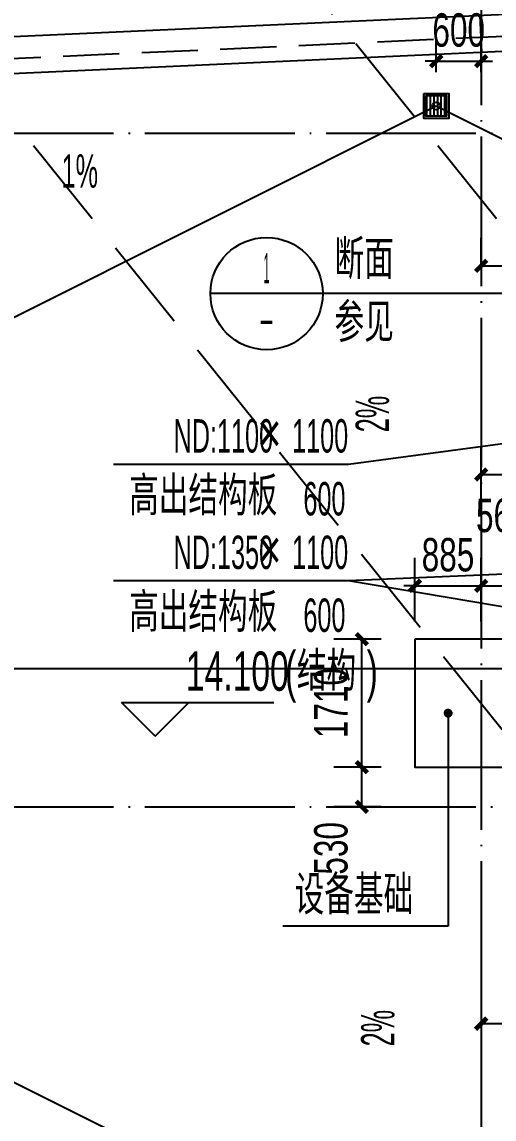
# Model space of a CAD drawing. Extents: x -409435 to 356702, y -107829 to 330904.
# Drawn here: x 71267 to 77572, y 270828 to 285486 of the extents above; entities that cross this region are included whole.
import ezdxf
from ezdxf.enums import TextEntityAlignment as Align
from ezdxf.xclip import XClip

# ---------------------------------------------------------------- set-up
doc = ezdxf.new("R2010")
doc.units = 0
doc.header["$LTSCALE"] = 1000
doc.header["$MEASUREMENT"] = 0
doc.header["$XCLIPFRAME"] = 0
for name, pattern in [('104-14# 核心筒$0$DOTE', [2.42, 2, -0.2, 0.02, -0.2]), ('109-34 轴网$0$L1$0$$AUDIT_BAD_LTYPE1', [0]), ('X-104 14#平面$0$DASH', [0.35, 0.25, -0.1])]:
    doc.linetypes.add(name, pattern=pattern)
for name, color, linetype in [('01-标注_尺寸', 124, 'Continuous'), ('01-标注_符号', 200, 'Continuous'), ('02-TEXT_标注', 130, 'Continuous'), ('104-14# 核心筒$0$A_AXIS-轴线', 36, '104-14# 核心筒$0$DOTE'), ('X-104 14#平面$0$01-标注_标高', 200, 'Continuous'), ('X-104 14#平面$0$02-TEXT_标注', 130, 'Continuous'), ('X-104 14#平面$0$A-O_分水线', 127, 'Continuous'), ('X-104 14#平面$0$A-O_屋面', 201, 'Continuous'), ('X-104 14#平面$0$A-O_散水', 134, 'Continuous'), ('X-104 14#平面$0$A-TECH_结构', 21, 'Continuous')]:
    doc.layers.add(name, color=color, linetype=linetype)
doc.styles.add('_TCH_DIM', font='ros.shx', dxfattribs={"width": 0.8, "height": 2, "bigfont": 'jd.shx'})
doc.styles.add('_TCH_DIM_T3', font='ros.shx', dxfattribs={"width": 0.705882, "bigfont": 'jd.shx'})
doc.styles.add('_TCH_LABEL', font='ros.shx', dxfattribs={"width": 0.8, "bigfont": 'jd.shx'})
doc.styles.add('X-104 14#平面$0$_TCH_DIM', font='ros.shx', dxfattribs={"width": 0.8, "bigfont": 'jd.shx'})
doc.dimstyles.new('_TCH_ARCH&&150', dxfattribs={"dimtxt": 446.25, "dimasz": 150, "dimexe": 375, "dimexo": 450, "dimgap": 189.375, "dimtad": 1, "dimdec": 0, "dimzin": 0, "dimdsep": 46, "dimtxsty": '_TCH_DIM_T3', "dimblk": 'ARCHTICK', "dimcen": 0.09, "dimclrt": 7, "dimazin": 2, "dimtfac": 1, "dimtdec": 0, "dimtix": 1, "dimtmove": 2, "dimatfit": 3, "dimfxl": 0, "dimtolj": 1, "dimtzin": 0, "dimarcsym": 0})

# ---------------------------------------------------------------- blocks, each defined once
blk = doc.blocks.new('104-14# 核心筒')
at = {"layer": '104-14# 核心筒$0$A_AXIS-轴线'}
for p, q in [((77400, 317833.6), (77400, 259754.9)), ((-9370.1, 284000), (120259.9, 284000)), ((-9370.1, 275000), (120259.9, 275000))]:
    blk.add_line(p, q, dxfattribs=at)
blk = doc.blocks.new('X-104 14#平面$0$0000')
for p, q in [((26400, 10834), (35400, 15334)), ((27000, 7817), (42800, 7817))]:
    blk.add_line(p, q)
for points in [[(35400, 15334), (42800, 11634)], [(26400, 3971), (35400, -529)]]:
    blk.add_lwpolyline(points)
blk = doc.blocks.new('X-104 14#平面$0$jtkjuyriuy')
h = blk.add_hatch()
h.set_pattern_fill('ANSI31', color=8, scale=30, angle=45)
h.set_pattern_definition([(90, (0, 0), (-47.625, 1e-14), [])])
h.paths.add_polyline_path([(-138, 138), (138, 138), (138, -138), (-138, -138)])
for points in [[(-168, 168), (168, 168), (168, -168), (-168, -168)], [(-138, 138), (138, 138), (138, -138), (-138, -138)]]:
    blk.add_lwpolyline(points, close=True)
blk = doc.blocks.new('X-104 14#平面$0$ddddllll')
at = {"layer": 'X-104 14#平面$0$A-O_分水线'}
blk.add_blockref('X-104 14#平面$0$jtkjuyriuy', (52500, 15034), dxfattribs=at)
blk = doc.blocks.new('X-104 14#平面$0$000003333')
blk.add_circle((76800, 284363), 50)
blk = doc.blocks.new('X-104 14#平面')
at = {"layer": 'X-104 14#平面$0$01-标注_标高'}
for p, q in [((73047, 275942.6), (72597, 276392.6)), ((72597, 276392.6), (74631.8, 276392.6)), ((73047, 275942.6), (73497, 276392.6))]:
    blk.add_line(p, q, dxfattribs=at)
at = {"layer": 'X-104 14#平面$0$02-TEXT_标注', "linetype": 'X-104 14#平面$0$DASH', "ltscale": 5}
for points in [[(58275.9, 300210.3), (81600, 271150)], [(63675.9, 300210.3), (87000, 271150)]]:
    blk.add_lwpolyline(points, dxfattribs=at)
at = {"layer": 'X-104 14#平面$0$A-O_屋面'}
blk.add_lwpolyline([(82349.8, 264577.4), (83499.8, 267565.9), (52926.6, 266284.7), (53491, 268939.8), (17309.3, 268308.2), (22065.4, 284894.6), (62738.3, 285920), (62307.5, 284891.2), (92265.6, 286255.1), (99426.9, 312025), (120741.8, 306094.6), (117562.9, 278400.5), (119297.3, 278014.5), (109062.3, 262867.9), (82417.6, 264753.6)], dxfattribs=at)
blk.add_lwpolyline([(83126.9, 265204.7), (108809.6, 263387.1), (118471.8, 277685.9), (117014.8, 278010.2), (120196.4, 305727.4), (99774.7, 311409.3), (92650.5, 285772.1), (61541.2, 284355.8), (61978.8, 285400.7), (22444.8, 284404), (17976.2, 268819.9), (54110.7, 269450.7), (53549.7, 266811.2), (84240.1, 268097.3)], close=True, dxfattribs=at)
at = {"layer": 'X-104 14#平面$0$A-O_屋面', "color": 1}
blk.add_lwpolyline([(77409.1, 285078.2), (77386.4, 285577.7)], dxfattribs=at)
at = {"layer": 'X-104 14#平面$0$A-O_散水'}
blk.add_lwpolyline([(76514.8, 277240), (76514.8, 275530), (77964.8, 275530), (77964.8, 277240)], close=True, dxfattribs=at)
at = {"layer": 'X-104 14#平面$0$A-TECH_结构', "linetype": 'X-104 14#平面$0$DASH', "ltscale": 3}
blk.add_lwpolyline([(82843.2, 265024.2), (82843.2, 265024.2), (108910.7, 263179.4), (118802, 277817.3), (117234.1, 278166.3), (120414.6, 305874.3), (99635.5, 311655.6), (92496.6, 285965.3), (61847.8, 284570), (62282.6, 285608.4), (22293, 284600.3), (17709.4, 268615.2), (53862.8, 269246.3), (53300.5, 266600.6), (83944, 267884.8), (82843.2, 265024.2), (82843.2, 265024.2)], dxfattribs=at)
ref = blk.add_blockref('104-14# 核心筒', (0, 0))
XClip(ref).set_block_clipping_path([(-38664.3623821461, -25500), (139216.5485069363, 330900)])
for name, p in [('X-104 14#平面$0$ddddllll', (24300, 269328.8)), ('X-104 14#平面$0$000003333', (0, 0))]:
    blk.add_blockref(name, p)
at = {"layer": 'X-104 14#平面$0$A-O_分水线'}
blk.add_blockref('X-104 14#平面$0$0000', (41400, 269028.8), dxfattribs=at)
at = {"layer": 'X-104 14#平面$0$02-TEXT_标注', "style": 'X-104 14#平面$0$_TCH_DIM'}
for s, height, width, p in [('14.100', 525, 0.64, (73455.6, 276550.1)), ('(', 525, 0.64, (74781.8, 276550.1)), ('结构', 520.93, 0.8, (74938.6, 276550.1)), (')', 525, 0.64, (75869.8, 276550.1))]:
    blk.add_text(s, height=height, dxfattribs=dict(at, width=width)).set_placement(p)
blk = doc.blocks.new('_ArchTick')
at = {"color": 0, "linetype": 'ByBlock', "const_width": 0.4}
blk.add_lwpolyline([(-0.5, -0.5), (0.5, 0.5)], dxfattribs=at)
blk = doc.blocks.new('*D2010')
at = {"layer": '01-标注_尺寸', "color": 0, "lineweight": -2, "transparency": 16777216}
for p, q in [((76065, 275530), (75432, 275530)), ((75807, 275000), (75807, 275530)), ((76065, 275000), (75432, 275000))]:
    blk.add_line(p, q, dxfattribs=at)
at = {"layer": 'Defpoints', "color": 0, "transparency": 16777216}
for p in [(75807, 275530), (76515, 275530), (76515, 275000)]:
    blk.add_point(p, dxfattribs=at)
at = {"layer": '01-标注_尺寸', "color": 0, "lineweight": -2, "transparency": 16777216, "xscale": 150, "yscale": 150, "zscale": 150}
for p, rotation in [((75807, 275530), 90), ((75807, 275000), 270)]:
    blk.add_blockref('_ArchTick', p, dxfattribs=dict(at, rotation=rotation))
at = {"layer": '01-标注_尺寸', "color": 7, "transparency": 16777216, "insert": (75395, 274445), "char_height": 446.2, "attachment_point": 5, "rotation": 90, "style": '_TCH_DIM_T3'}
blk.add_mtext('\\A1;530', dxfattribs=at)
blk = doc.blocks.new('*D2011')
at = {"layer": '01-标注_尺寸', "color": 0, "lineweight": -2, "transparency": 16777216}
for p, q in [((76065, 277240), (75432, 277240)), ((75807, 275530), (75807, 277240)), ((76065, 275530), (75432, 275530))]:
    blk.add_line(p, q, dxfattribs=at)
at = {"layer": 'Defpoints', "color": 0, "transparency": 16777216}
for p in [(75807, 277240), (76515, 277240), (76515, 275530)]:
    blk.add_point(p, dxfattribs=at)
at = {"layer": '01-标注_尺寸', "color": 0, "lineweight": -2, "transparency": 16777216, "xscale": 150, "yscale": 150, "zscale": 150}
for p, rotation in [((75807, 277240), 90), ((75807, 275530), 270)]:
    blk.add_blockref('_ArchTick', p, dxfattribs=dict(at, rotation=rotation))
at = {"layer": '01-标注_尺寸', "color": 7, "transparency": 16777216, "insert": (75395, 276385), "char_height": 446.2, "attachment_point": 5, "rotation": 90, "style": '_TCH_DIM_T3'}
blk.add_mtext('\\A1;1710', dxfattribs=at)
blk = doc.blocks.new('*D2014')
at = {"layer": '01-标注_尺寸', "color": 0, "lineweight": -2, "transparency": 16777216}
for p, q in [((77400, 277475), (77400, 278328)), ((77965, 277475), (77965, 278328)), ((77400, 277953), (77965, 277953))]:
    blk.add_line(p, q, dxfattribs=at)
at = {"layer": 'Defpoints', "color": 0, "transparency": 16777216}
for p in [(77965, 277953), (77400, 277025), (77965, 277025)]:
    blk.add_point(p, dxfattribs=at)
at = {"layer": '01-标注_尺寸', "color": 0, "lineweight": -2, "transparency": 16777216, "xscale": 150, "yscale": 150, "zscale": 150, "rotation": 180}
blk.add_blockref('_ArchTick', (77400, 277953), dxfattribs=at)
at = {"layer": '01-标注_尺寸', "color": 0, "lineweight": -2, "transparency": 16777216, "xscale": 150, "yscale": 150, "zscale": 150}
blk.add_blockref('_ArchTick', (77965, 277953), dxfattribs=at)
at = {"layer": '01-标注_尺寸', "color": 7, "transparency": 16777216, "insert": (77682, 278890), "char_height": 446.2, "attachment_point": 5, "style": '_TCH_DIM_T3'}
blk.add_mtext('\\A1;565', dxfattribs=at)
blk = doc.blocks.new('*D2015')
at = {"layer": '01-标注_尺寸', "color": 0, "lineweight": -2, "transparency": 16777216}
for p, q in [((76515, 277475), (76515, 278328)), ((77400, 277475), (77400, 278328)), ((76515, 277953), (76365, 277953)), ((76515, 277953), (77400, 277953)), ((77400, 277953), (77550, 277953))]:
    blk.add_line(p, q, dxfattribs=at)
at = {"layer": 'Defpoints', "color": 0, "transparency": 16777216}
for p in [(77400, 277953), (76515, 277025), (77400, 277025)]:
    blk.add_point(p, dxfattribs=at)
at = {"layer": '01-标注_尺寸', "color": 0, "lineweight": -2, "transparency": 16777216, "xscale": 150, "yscale": 150, "zscale": 150}
blk.add_blockref('_ArchTick', (76515, 277953), dxfattribs=at)
at = {"layer": '01-标注_尺寸', "color": 0, "lineweight": -2, "transparency": 16777216, "xscale": 150, "yscale": 150, "zscale": 150, "rotation": 180}
blk.add_blockref('_ArchTick', (77400, 277953), dxfattribs=at)
at = {"layer": '01-标注_尺寸', "color": 7, "transparency": 16777216, "insert": (76957, 278365), "char_height": 446.2, "attachment_point": 5, "style": '_TCH_DIM_T3'}
blk.add_mtext('\\A1;885', dxfattribs=at)
blk = doc.blocks.new('*D2035')
at = {"layer": '01-标注_尺寸', "color": 0, "lineweight": -2, "transparency": 16777216}
for p, q in [((77400, 282250), (77400, 282603)), ((78910, 282250), (78910, 282603)), ((77400, 282228), (78910, 282228))]:
    blk.add_line(p, q, dxfattribs=at)
at = {"layer": 'Defpoints', "color": 0, "transparency": 16777216}
for p in [(78910, 282228), (77400, 281800), (78910, 281800)]:
    blk.add_point(p, dxfattribs=at)
at = {"layer": '01-标注_尺寸', "color": 0, "lineweight": -2, "transparency": 16777216, "xscale": 150, "yscale": 150, "zscale": 150, "rotation": 180}
blk.add_blockref('_ArchTick', (77400, 282228), dxfattribs=at)
at = {"layer": '01-标注_尺寸', "color": 0, "lineweight": -2, "transparency": 16777216, "xscale": 150, "yscale": 150, "zscale": 150}
blk.add_blockref('_ArchTick', (78910, 282228), dxfattribs=at)
at = {"layer": '01-标注_尺寸', "color": 7, "transparency": 16777216, "insert": (78155, 282641), "char_height": 446.2, "attachment_point": 5, "style": '_TCH_DIM_T3'}
blk.add_mtext('\\A1;1510', dxfattribs=at)
blk = doc.blocks.new('*D2036')
at = {"layer": '01-标注_尺寸', "color": 0, "lineweight": -2, "transparency": 16777216}
for p, q in [((77400, 279061), (77400, 279814)), ((81800, 279061), (81800, 279814)), ((77400, 279439), (81800, 279439))]:
    blk.add_line(p, q, dxfattribs=at)
at = {"layer": 'Defpoints', "color": 0, "transparency": 16777216}
for p in [(81800, 279439), (77400, 278611), (81800, 278611)]:
    blk.add_point(p, dxfattribs=at)
at = {"layer": '01-标注_尺寸', "color": 0, "lineweight": -2, "transparency": 16777216, "xscale": 150, "yscale": 150, "zscale": 150, "rotation": 180}
blk.add_blockref('_ArchTick', (77400, 279439), dxfattribs=at)
at = {"layer": '01-标注_尺寸', "color": 0, "lineweight": -2, "transparency": 16777216, "xscale": 150, "yscale": 150, "zscale": 150}
blk.add_blockref('_ArchTick', (81800, 279439), dxfattribs=at)
at = {"layer": '01-标注_尺寸', "color": 7, "transparency": 16777216, "insert": (79600, 279851), "char_height": 446.2, "attachment_point": 5, "style": '_TCH_DIM_T3'}
blk.add_mtext('\\A1;4400', dxfattribs=at)
blk = doc.blocks.new('*D2082')
at = {"layer": '01-标注_尺寸', "color": 0, "lineweight": -2, "transparency": 16777216}
for p, q in [((76800, 284813), (76800, 285337)), ((77400, 284813), (77400, 285337)), ((76800, 284962), (76650, 284962)), ((76800, 284962), (77400, 284962)), ((77400, 284962), (77550, 284962))]:
    blk.add_line(p, q, dxfattribs=at)
at = {"layer": 'Defpoints', "color": 0, "transparency": 16777216}
for p in [(77400, 284962), (76800, 284363), (77400, 284363)]:
    blk.add_point(p, dxfattribs=at)
at = {"layer": '01-标注_尺寸', "color": 0, "lineweight": -2, "transparency": 16777216, "xscale": 150, "yscale": 150, "zscale": 150}
blk.add_blockref('_ArchTick', (76800, 284962), dxfattribs=at)
at = {"layer": '01-标注_尺寸', "color": 0, "lineweight": -2, "transparency": 16777216, "xscale": 150, "yscale": 150, "zscale": 150, "rotation": 180}
blk.add_blockref('_ArchTick', (77400, 284962), dxfattribs=at)
at = {"layer": '01-标注_尺寸', "color": 7, "transparency": 16777216, "insert": (77100, 285375), "char_height": 446.2, "attachment_point": 5, "style": '_TCH_DIM_T3'}
blk.add_mtext('\\A1;600', dxfattribs=at)
blk = doc.blocks.new('*D2085')
at = {"layer": '01-标注_尺寸', "color": 0, "lineweight": -2, "transparency": 16777216}
for p, q in [((77400, 273340), (77400, 271728)), ((79190, 273340), (79190, 271728)), ((77400, 272103), (79190, 272103))]:
    blk.add_line(p, q, dxfattribs=at)
at = {"layer": 'Defpoints', "color": 0, "transparency": 16777216}
for p in [(77400, 273790), (79190, 273790), (79190, 272103)]:
    blk.add_point(p, dxfattribs=at)
at = {"layer": '01-标注_尺寸', "color": 0, "lineweight": -2, "transparency": 16777216, "xscale": 150, "yscale": 150, "zscale": 150, "rotation": 180}
blk.add_blockref('_ArchTick', (77400, 272103), dxfattribs=at)
at = {"layer": '01-标注_尺寸', "color": 0, "lineweight": -2, "transparency": 16777216, "xscale": 150, "yscale": 150, "zscale": 150}
blk.add_blockref('_ArchTick', (79190, 272103), dxfattribs=at)
at = {"layer": '01-标注_尺寸', "color": 7, "transparency": 16777216, "insert": (78295, 272516), "char_height": 446.2, "attachment_point": 5, "style": '_TCH_DIM_T3'}
blk.add_mtext('\\A1;1790', dxfattribs=at)

msp = doc.modelspace()

# ---------------------------------------------------------------- linework, layer by layer
at = {"layer": '01-标注_符号'}
for p, q in [((75284.1, 281855.7), (73784.1, 281855.7)), ((76455.8, 281855.7), (75284.1, 281855.7)), ((85786.3, 281855.7), (76455.8, 281855.7)), ((84261.3, 280731.5), (75628.2, 279575.2)), ((75628.2, 279575.2), (72491.5, 279575.2)), ((84261.3, 278388.4), (75628.2, 278019.3)), ((75628.2, 278019.3), (72491.5, 278019.3)), ((84288.7, 276548.3), (75628.2, 278019.3)), ((76958.4, 276251.4), (76958.4, 273404.3)), ((76958.4, 273404.3), (74751.2, 273404.3))]:
    msp.add_line(p, q, dxfattribs=at)
msp.add_lwpolyline([(71431.1, 283113.4, 0, 0, 0), (72004.3, 283113.4, 120, 0, 0), (72454.3, 283113.4, 0, 0, 0)], format="xyseb", dxfattribs=at)
at = {"layer": '01-标注_符号', "linetype": '109-34 轴网$0$L1$0$$AUDIT_BAD_LTYPE1'}
for points in [[(76327.1, 279547.1, 0, 0, 0), (76327.1, 280329.8, 120, 0, 0), (76327.1, 280779.8, 0, 0, 0)], [(76399.6, 272575.4, 0, 0, 0), (76399.6, 271792.7, 120, 0, 0), (76399.6, 271342.7, 0, 0, 0)]]:
    msp.add_lwpolyline(points, format="xyseb", dxfattribs=at)
at = {"layer": '01-标注_符号', "const_width": 60}
msp.add_lwpolyline([(76958.4, 276281.4, 1), (76958.4, 276221.4, 1)], format="xyb", close=True, dxfattribs=at)
at = {"layer": '01-标注_符号'}
msp.add_circle((74534.1, 281855.7), 750, dxfattribs=at)

# ---------------------------------------------------------------- block references
msp.add_blockref('X-104 14#平面', (0, 0))

# ---------------------------------------------------------------- texts
at = {"layer": '02-TEXT_标注', "style": '_TCH_DIM'}
for s, height, width, p in [('1%%%', 446.25, 0.564706, (71795.7, 283270.9)), ('断面', 520.93, 0.8, (75441.6, 282053.5)), ('参见', 520.93, 0.8, (75441.6, 281209.9)), ('ND:1100', 446.25, 0.564706, (73291.5, 279732.7)), ('×', 520.9, 0.8, (74408.7, 279732.7)), ('1100', 446.25, 0.564706, (74874.3, 279732.7)), ('高出结构板', 520.93, 0.8, (72697.6, 278892.7)), ('600', 446.25, 0.564706, (75025.5, 278892.7)), ('ND:1350', 446.25, 0.564706, (73291.5, 278176.8)), ('×', 520.9, 0.8, (74408.7, 278176.8)), ('1100', 446.25, 0.564706, (74874.3, 278176.8)), ('高出结构板', 520.93, 0.8, (72697.6, 277336.8)), ('600', 446.25, 0.564706, (75025.5, 277336.8)), ('设备基础', 520.93, 0.8, (74908.7, 273561.8))]:
    msp.add_text(s, height=height, dxfattribs=dict(at, width=width)).set_placement(p)
at = {"layer": '02-TEXT_标注', "style": '_TCH_LABEL'}
for s, height, width, p, p2 in [('1', 407.6, 1.428571, (74495.3, 281992.3), (74572.9, 281992.3)), ('-', 397.6, 1.111111, (74428.1, 281320.2), (74640.1, 281320.2))]:
    msp.add_text(s, height=height, dxfattribs=dict(at, width=width)).set_placement(p, p2, align=Align.FIT)
at = {"layer": '02-TEXT_标注', "linetype": '109-34 轴网$0$L1$0$$AUDIT_BAD_LTYPE1', "style": '_TCH_DIM', "width": 0.564706}
for p in [(76169.6, 280003.9), (76242.1, 271799.4)]:
    msp.add_text('2%%%', height=446.25, rotation=90, dxfattribs=at).set_placement(p)

# ---------------------------------------------------------------- dimensions: what is measured, and where the dimension line sits
at = {"layer": '01-标注_尺寸'}
for p1, p2, distance, picture, middle in [((76800, 284362.6), (77400, 284362.6), 599.6, '*D2082', (77100, 285374.8)), ((77400, 281800), (78910.4, 281800), 428, '*D2035', (78155.2, 282640.5)), ((77400, 278610.5), (81800, 278610.5), 828.3, '*D2036', (79600, 279851.4)), ((76514.8, 277025), (77400, 277025), 927.6, '*D2015', (76957.4, 278365.1)), ((76514.8, 275530), (76514.8, 277240), 707.6, '*D2011', (75394.7, 276385)), ((77400, 273790), (79190, 273790), -1686.7, '*D2085', (78295, 272515.8))]:
    dim = msp.add_aligned_dim(p1=p1, p2=p2, distance=distance, dimstyle='_TCH_ARCH&&150', dxfattribs=at)
    dim.commit()
    dim.dimension.update_dxf_attribs({"geometry": picture, "text_midpoint": middle})
for base, p1, p2, angle, picture, middle in [((77964.8, 277952.6), (77400, 277025), (77964.8, 277025), 0, '*D2014', (77682.4, 278890.1)), ((75807.2, 275530), (76514.8, 275000), (76514.8, 275530), 90, '*D2010', (75394.7, 274445))]:
    dim = msp.add_linear_dim(base=base, p1=p1, p2=p2, angle=angle, dimstyle='_TCH_ARCH&&150', dxfattribs=at)
    dim.commit()
    dim.dimension.update_dxf_attribs({"geometry": picture, "text_midpoint": middle, "dimtype": 161})

doc.saveas('drawing.dxf')
